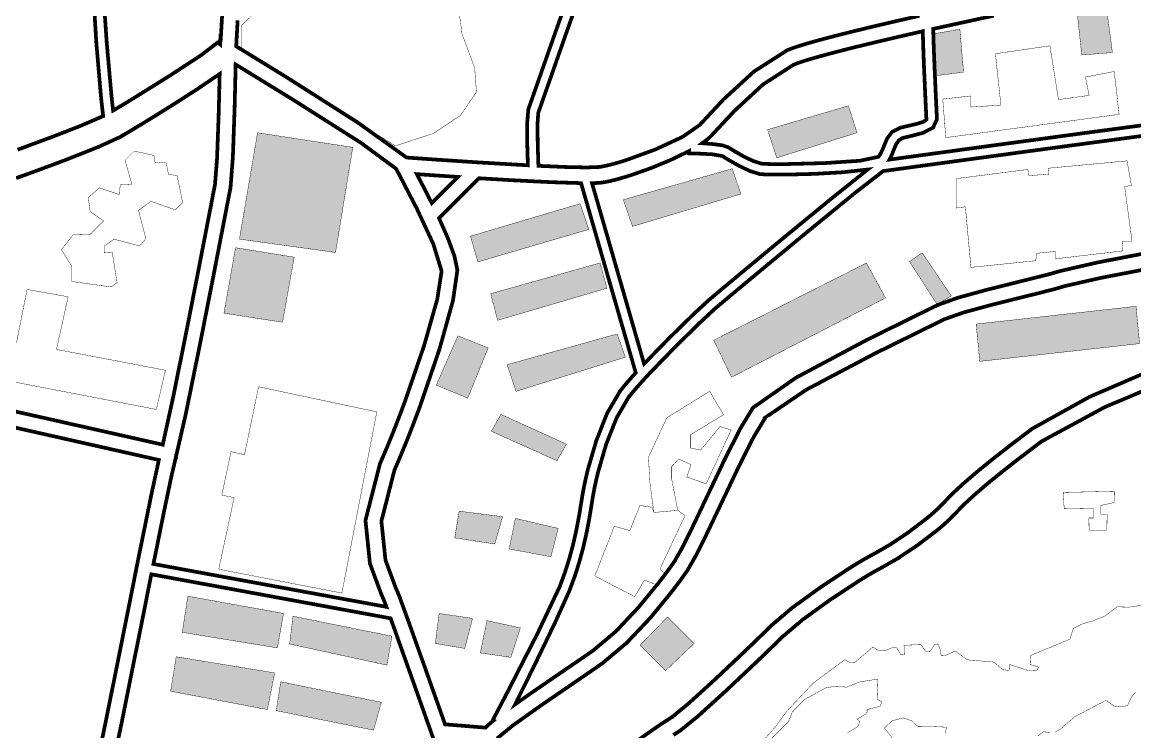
# Model space of a CAD drawing. Extents: x -14.6 to 30.8, y -26 to 29.
# Drawn here: x 6.76 to 15.05, y -8.66 to -3.36 of the extents above; entities that cross this region are included whole.
import ezdxf

# ---------------------------------------------------------------- set-up
doc = ezdxf.new("R2010")
doc.units = 0
doc.header["$LTSCALE"] = 0.000394
for name, color, linetype in [('CW_1002', 7, 'CONTINUOUS'), ('CW_2001', 7, 'CONTINUOUS'), ('CW_2002', 7, 'CONTINUOUS'), ('CW_2003', 7, 'CONTINUOUS'), ('CW_2004', 7, 'CONTINUOUS'), ('CW_2005', 7, 'CONTINUOUS'), ('CW_2006', 7, 'CONTINUOUS'), ('CW_2007', 7, 'CONTINUOUS')]:
    doc.layers.add(name, color=color, linetype=linetype)

msp = doc.modelspace()

# ---------------------------------------------------------------- linework, layer by layer
at = {"layer": 'CW_1002', "color": 1, "linetype": 'CONTINUOUS', "const_width": 0.007874}
for points in [[(8.364388, -3.347003), (8.35794, -3.462806), (8.353594, -3.541469), (8.723617, -3.768723), (9.256842, -4.108081), (9.624287, -4.371244), (9.82117, -4.385151), (10.152301, -4.407083), (10.528417, -4.429134), (10.523979, -4.276154), (10.523365, -4.110493), (10.532346, -4.010043), (10.53237, -4.00998), (10.544197, -3.976748), (10.569307, -3.905217), (10.604819, -3.803787), (10.7352, -3.432095), (10.86469, -3.067642)], [(6.723027, -4.312609), (6.766795, -4.296835), (6.986161, -4.215503), (7.202217, -4.131105), (7.361827, -4.062098), (7.356314, -4.017113), (7.350451, -3.964708), (7.344327, -3.905913), (7.310457, -3.512408), (7.287259, -3.130927)], [(7.362846, -3.149463), (7.388292, -3.516037), (7.422453, -3.89822), (7.427047, -3.942622), (7.431529, -3.983685), (7.435858, -4.020969), (7.447399, -4.014151), (7.45922, -4.007126), (7.471268, -3.999925), (7.506177, -3.978884), (7.547804, -3.953594), (7.595772, -3.924264), (7.852896, -3.764046), (8.090418, -3.608876), (8.215539, -3.51289), (8.234752, -3.527992), (8.235728, -3.470232), (8.239417, -3.472461), (8.254143, -3.213695)], [(10.935663, -3.101458), (10.808075, -3.461375), (10.678945, -3.829622), (10.643657, -3.930399), (10.618432, -4.002201), (10.605882, -4.037358), (10.605858, -4.037421), (10.600007, -4.128612), (10.602185, -4.287039), (10.607063, -4.433154), (10.808109, -4.441773), (10.966172, -4.44517), (11.06152, -4.441591), (11.061697, -4.441567), (11.085683, -4.437625), (11.114092, -4.431669), (11.146488, -4.423835), (11.183199, -4.414031), (11.221288, -4.402989), (11.260343, -4.390839), (11.479729, -4.310817), (11.681991, -4.21703), (11.811299, -4.12715), (11.824476, -4.112567), (11.824346, -4.112453), (11.989291, -3.935885), (12.214083, -3.729617), (12.461697, -3.571213), (12.461669, -3.57115), (12.461791, -3.571094), (12.46248, -3.570862), (12.508045, -3.553208), (12.569212, -3.533104), (12.644386, -3.510854), (12.729767, -3.487342), (12.827454, -3.46177), (12.935724, -3.434488), (13.097038, -3.395277), (13.269441, -3.354752)], [(14.002128, -3.313101), (13.550906, -3.411492), (13.552897, -3.490139), (13.55663, -3.594448), (13.561433, -3.712268), (13.568753, -3.876662), (13.575172, -4.011866), (13.578744, -4.08439), (13.549799, -4.149068), (13.472843, -4.187932), (13.374929, -4.213193), (13.356491, -4.21739), (13.339146, -4.221435), (13.323744, -4.225228), (13.323012, -4.225417), (13.293214, -4.24379), (13.272511, -4.275996), (13.256224, -4.315461), (13.24679, -4.339646), (13.236351, -4.363539), (13.22398, -4.386677), (13.578422, -4.338155), (14.119836, -4.264291), (14.707458, -4.184606), (15.200523, -4.118624)], [(6.360113, -6.187762), (6.932019, -6.316302), (7.462842, -6.435943), (7.805929, -6.51339), (7.882017, -6.165416), (7.982549, -5.667561), (8.084134, -5.14894), (8.163382, -4.738665), (8.179481, -4.655072), (8.190595, -4.597428), (8.195555, -4.571874), (8.195579, -4.571756), (8.210688, -4.379954), (8.222536, -4.060086), (8.230488, -3.747535), (8.065728, -3.859309), (7.878493, -3.979669), (7.698039, -4.091894), (7.654863, -4.118263), (7.61251, -4.143941), (7.572, -4.168327), (7.534883, -4.190527), (7.507347, -4.206859), (7.489957, -4.216996), (7.489957, -4.216992), (7.489913, -4.217024), (7.329944, -4.290575), (7.086505, -4.387244), (6.833693, -4.481386), (6.790996, -4.496765), (6.750282, -4.511256)], [(15.177325, -4.200882), (14.627779, -4.274595), (13.993797, -4.360699), (13.451545, -4.434761), (13.177189, -4.47235), (12.96641, -4.636267), (12.585401, -4.947741), (12.191276, -5.27435), (12.134347, -5.321822), (12.074442, -5.371899), (12.01372, -5.422764), (11.970997, -5.458642), (11.940107, -5.484702), (11.922307, -5.499882), (11.922248, -5.499933), (11.809805, -5.604633), (11.633756, -5.777364), (11.445016, -5.971602), (11.411892, -6.007151), (11.38008, -6.041974), (11.349909, -6.07578), (11.322919, -6.10689), (11.299144, -6.135337), (11.27898, -6.160744), (11.278673, -6.161205), (11.27863, -6.16126), (11.278602, -6.16124), (11.189054, -6.315076), (11.112371, -6.509943), (11.052012, -6.717795), (11.042211, -6.758354), (11.033369, -6.797379), (11.025508, -6.834685), (11.018579, -6.870434), (11.012356, -6.90567), (11.00687, -6.940161), (11.006846, -6.940319), (10.98771, -7.058065), (10.965851, -7.171863), (10.940598, -7.282575), (10.911253, -7.391072), (10.87718, -7.497948), (10.837709, -7.604043), (10.733204, -7.836134), (10.579155, -8.155833), (10.434028, -8.450126), (10.549937, -8.368493), (10.673616, -8.283123), (10.797476, -8.198413), (10.881371, -8.141092), (10.956441, -8.089595), (11.017516, -8.04726), (11.017594, -8.047205), (11.186782, -7.904108), (11.352849, -7.727501), (11.498961, -7.549622), (11.524741, -7.516205), (11.547942, -7.485586), (11.568563, -7.457839), (11.58852, -7.430468), (11.606133, -7.405864), (11.621343, -7.384173), (11.621205, -7.384083), (11.621228, -7.384047), (11.621917, -7.383354), (11.681819, -7.277747), (11.765304, -7.108652), (11.862949, -6.902787), (11.992211, -6.631168), (12.112427, -6.39307), (12.207138, -6.23772), (12.207106, -6.237693), (12.207134, -6.237657), (12.207366, -6.237425), (12.527523, -6.013679), (13.05141, -5.734023), (13.493622, -5.515587), (13.53632, -5.494835), (13.567756, -5.479529), (13.584614, -5.471256), (13.584661, -5.471232), (13.734331, -5.417195), (13.955634, -5.35642), (14.196122, -5.29637), (14.322918, -5.265029), (14.427086, -5.238293), (14.497252, -5.218008), (14.497323, -5.217984), (14.777961, -5.15354), (15.204497, -5.071338)], [(15.220153, -5.188361), (14.803208, -5.268423), (14.534236, -5.329638), (14.534165, -5.329661), (14.458855, -5.351639), (14.352223, -5.379138), (14.224264, -5.410787), (13.989675, -5.469268), (13.776153, -5.527295), (13.63726, -5.576421), (13.637213, -5.576445), (13.609763, -5.590045), (13.579554, -5.604821), (13.544835, -5.621705), (13.112932, -5.834644), (12.604131, -6.10355), (12.300307, -6.310075), (12.300331, -6.310091), (12.300303, -6.310126), (12.300071, -6.310358), (12.211848, -6.456573), (12.095822, -6.687497), (11.969524, -6.953079), (11.870099, -7.162584), (11.783897, -7.336509), (11.719346, -7.449461), (11.719496, -7.449559), (11.719472, -7.449594), (11.718783, -7.450287), (11.701968, -7.47432), (11.68351, -7.500171), (11.663602, -7.527508), (11.640497, -7.558659), (11.616596, -7.590314), (11.592157, -7.622055), (11.440007, -7.806941), (11.26536, -7.991775), (11.084957, -8.14363), (11.084878, -8.143685), (11.014127, -8.192833), (10.940545, -8.243389), (10.863917, -8.29576), (10.622609, -8.461399), (10.41364, -8.610116), (10.298358, -8.705177)], [(11.313939, -8.743399), (11.47226, -8.631776), (11.503948, -8.610357), (11.529198, -8.593449), (11.548421, -8.580744), (11.568966, -8.567376), (11.587463, -8.555511), (11.603465, -8.545413), (11.603504, -8.545394), (11.603504, -8.54539), (11.72792, -8.443322), (11.930348, -8.258617), (12.149008, -8.051996), (12.188595, -8.014012), (12.225841, -7.978091), (12.260291, -7.944681), (12.28807, -7.917533), (12.315763, -7.890223), (12.342878, -7.86324), (12.342941, -7.863177), (12.500709, -7.729213), (12.711355, -7.576615), (12.923803, -7.436417), (12.960412, -7.413595), (12.995395, -7.392267), (13.028374, -7.372665), (13.058269, -7.355448), (13.085069, -7.340654), (13.108394, -7.328516), (13.108441, -7.328492), (13.226296, -7.261004), (13.365463, -7.16767), (13.502925, -7.062894), (13.526656, -7.043094), (13.549798, -7.023066), (13.572209, -7.002894), (13.592101, -6.98417), (13.610373, -6.966025), (13.62685, -6.948571), (13.62689, -6.948528), (13.695153, -6.878239), (13.779048, -6.800451), (13.879925, -6.713811), (13.997127, -6.618596), (14.133369, -6.512269), (14.289996, -6.393492), (14.71741, -6.156119), (15.262493, -5.920835)], [(15.420986, -5.984305), (14.834107, -6.231202), (14.360587, -6.48761), (14.205248, -6.605398), (14.070527, -6.710508), (13.95513, -6.804236), (13.859125, -6.8867), (13.779205, -6.96082), (13.714087, -7.027882), (13.714047, -7.027925), (13.695217, -7.047882), (13.674482, -7.068491), (13.652028, -7.089634), (13.629094, -7.110228), (13.604237, -7.131659), (13.577665, -7.153783), (13.43323, -7.263751), (13.28623, -7.362123), (13.161039, -7.433681), (13.160992, -7.433705), (13.140375, -7.444462), (13.115886, -7.458026), (13.087894, -7.474169), (13.057115, -7.492486), (13.023212, -7.513195), (12.986551, -7.536071), (12.780811, -7.671721), (12.577571, -7.818647), (12.426445, -7.946681), (12.426382, -7.946744), (12.40578, -7.967165), (12.377647, -7.994764), (12.342417, -8.029114), (12.307582, -8.062899), (12.270176, -8.098977), (12.230669, -8.136886), (12.006774, -8.348211), (11.797617, -8.538311), (11.665787, -8.645508), (11.665748, -8.645528), (11.665748, -8.645531), (11.651756, -8.654378), (11.634095, -8.66574)], [(7.26001, -9.162973), (7.388164, -8.543854), (7.539815, -7.785772), (7.636543, -7.30121), (7.71875, -6.896659), (7.776811, -6.627528), (7.431896, -6.549668), (6.902887, -6.430435), (6.334685, -6.302723)], [(9.865109, -8.823936), (9.674873, -8.285654), (9.504961, -7.80889), (7.721, -7.480421), (7.699626, -7.587503), (7.677796, -7.697026), (7.655618, -7.808378), (7.502248, -8.573998), (7.370474, -9.203627)]]:
    msp.add_lwpolyline(points, dxfattribs=at)
for points in [[(11.827563, -4.264728), (11.905412, -4.270343), (11.976926, -4.279945), (12.022579, -4.294567), (12.02265, -4.294614), (12.029518, -4.299158), (12.036414, -4.303647), (12.042925, -4.307795), (12.052334, -4.313659), (12.062606, -4.319953), (12.073594, -4.326567), (12.13889, -4.363536), (12.208856, -4.39741), (12.268504, -4.416398), (12.268657, -4.416421), (12.282704, -4.417784), (12.304473, -4.418859), (12.333165, -4.419626), (12.370267, -4.420094), (12.412923, -4.420189), (12.46028, -4.419898), (12.740306, -4.412734), (13.005489, -4.395202), (13.142004, -4.365736), (13.15807, -4.343571), (13.171166, -4.316631), (13.182713, -4.287469), (13.207455, -4.22935), (13.243776, -4.180568), (13.303634, -4.149449), (13.304366, -4.14926), (13.322566, -4.144738), (13.340214, -4.140589), (13.357701, -4.136602), (13.425317, -4.12067), (13.478926, -4.104317), (13.500311, -4.088083), (13.496789, -4.016516), (13.490401, -3.881785), (13.483, -3.715346), (13.4787, -3.608533), (13.475332, -3.510365), (13.473402, -3.428929), (13.295515, -3.469637), (13.124241, -3.509914), (12.963866, -3.548906), (12.859159, -3.575313), (12.76293, -3.60056), (12.676685, -3.62435), (12.606177, -3.645123), (12.550151, -3.663295), (12.510205, -3.678531), (12.510232, -3.678591), (12.51011, -3.678646), (12.509421, -3.678878), (12.2815, -3.826351), (12.069545, -4.022413), (11.912008, -4.19135), (11.911776, -4.19135), (11.898496, -4.206047), (11.879199, -4.225072), (11.855411, -4.244675)], [(7.73639, -7.403445), (9.473858, -7.723354), (9.468669, -7.709324), (9.464217, -7.697424), (9.460563, -7.687811), (9.460331, -7.68735), (9.460307, -7.687287), (9.46035, -7.687272), (9.453492, -7.670379), (9.444828, -7.650163), (9.434902, -7.627465), (9.350835, -7.400561), (9.317456, -7.077711), (9.425768, -6.654902), (9.426217, -6.653886), (9.458139, -6.580297), (9.48983, -6.504706), (9.52113, -6.427602), (9.552178, -6.348723), (9.583236, -6.267494), (9.614118, -6.184469), (9.754566, -5.774479), (9.852709, -5.429186), (9.88524, -5.218205), (9.885217, -5.21785), (9.822886, -5.014949), (9.699912, -4.751054), (9.583783, -4.526961), (9.569316, -4.499563), (9.556886, -4.475776), (9.546209, -4.454819), (9.284149, -4.261797), (8.778454, -3.940479), (8.349642, -3.677075), (8.341856, -3.999566), (8.328863, -4.366692), (8.311382, -4.594827), (8.311358, -4.594945), (8.303622, -4.634266), (8.292952, -4.689363), (8.279185, -4.760815), (8.192799, -5.207827), (8.082514, -5.769375), (7.977129, -6.28633), (7.905441, -6.599567), (7.905413, -6.599559), (7.905413, -6.599665), (7.86933, -6.754266), (7.810883, -7.034246)], [(13.062531, -4.46072), (12.87632, -4.481033), (12.662543, -4.493252), (12.460894, -4.498331), (12.412793, -4.498628), (12.369518, -4.498531), (12.331937, -4.498059), (12.298904, -4.497163), (12.273609, -4.495884), (12.256972, -4.49424), (12.256819, -4.494217), (12.185564, -4.472451), (12.105875, -4.434742), (12.033303, -4.393929), (12.021429, -4.386787), (12.010662, -4.380197), (12.001091, -4.374236), (11.990896, -4.367805), (11.983582, -4.363134), (11.978972, -4.360126), (11.978902, -4.360079), (11.902703, -4.347007), (11.788653, -4.341122), (11.729583, -4.339752), (11.729713, -4.32313), (11.592335, -4.389863), (11.442959, -4.451357), (11.296327, -4.502949), (11.252901, -4.516512), (11.212492, -4.528327), (11.175551, -4.538252), (11.139988, -4.546761), (11.106971, -4.553486), (11.076925, -4.558291), (11.076748, -4.558315), (11.058327, -4.560127), (11.034847, -4.561382), (11.006669, -4.562118), (11.395071, -5.910055), (11.583605, -5.716471), (11.758774, -5.544848), (11.870886, -5.440571), (11.870945, -5.44052), (11.891148, -5.423243), (11.922344, -5.396875), (11.96328, -5.36248), (12.005291, -5.327332), (12.064697, -5.277759), (12.141142, -5.214067), (12.467986, -4.943106), (12.805247, -4.666553)], [(10.162602, -4.525728), (9.866165, -4.824067), (9.931396, -4.971295), (9.980351, -5.104816), (10.002862, -5.210008), (10.002886, -5.210362), (9.970059, -5.438064), (9.869389, -5.800376), (9.72485, -6.225067), (9.69429, -6.307156), (9.662777, -6.389443), (9.630476, -6.471429), (9.598001, -6.551498), (9.565837, -6.628347), (9.534177, -6.701406), (9.533728, -6.702421), (9.436343, -7.083584), (9.46677, -7.375179), (9.542862, -7.580402), (9.552544, -7.602574), (9.561663, -7.624066), (9.570343, -7.645764), (9.570575, -7.646224), (9.570598, -7.646287), (9.570547, -7.646307), (9.645001, -7.85084), (9.77097, -8.204498), (9.910886, -8.599854), (10.212843, -8.624138), (10.22792, -8.609132), (10.247739, -8.59148), (10.271906, -8.571413), (10.266618, -8.568886), (10.377976, -8.356076), (10.599217, -7.923827), (10.764811, -7.574823), (10.802946, -7.472296), (10.835899, -7.368894), (10.864315, -7.263811), (10.888887, -7.155984), (10.910243, -7.044621), (10.929028, -6.928941), (10.929051, -6.928783), (10.934498, -6.894793), (10.941027, -6.858232), (10.94861, -6.819307), (10.956976, -6.779469), (10.966027, -6.739297), (10.975728, -6.699031), (11.039112, -6.48172), (11.120514, -6.276722), (11.216496, -6.113122), (11.216803, -6.112661), (11.216846, -6.112606), (11.216874, -6.112626), (11.238593, -6.085222), (11.263372, -6.055506), (11.290854, -6.023795), (11.304204, -6.008742), (11.318211, -5.99315), (11.332823, -5.977063), (10.925079, -4.562), (10.704978, -4.555163), (10.43947, -4.542053)], [(9.811807, -4.711689), (10.006496, -4.515748), (9.8886, -4.507917), (9.785127, -4.500851), (9.700142, -4.494909), (9.733701, -4.558759), (9.77155, -4.631918)]]:
    msp.add_lwpolyline(points, close=True, dxfattribs=at)
at = {"layer": 'CW_2001', "color": 1, "linetype": 'CONTINUOUS', "const_width": 0.003}
for points in [[(10.01635, -7.009457), (9.983185, -7.208449), (10.281673, -7.254051), (10.339713, -7.050913)], [(10.435063, -7.06335), (10.389461, -7.291362), (10.700386, -7.349402), (10.75428, -7.137972)], [(7.993264, -7.643744), (7.951807, -7.913213), (8.660717, -8.029291), (8.706319, -7.77226)], [(8.776795, -7.792988), (8.751921, -8.000272), (9.477413, -8.157807), (9.514724, -7.942232)], [(9.867106, -7.77226), (10.115846, -7.809571), (10.057807, -8.033437), (9.838087, -7.996126)], [(10.223634, -7.826154), (10.472374, -7.880047), (10.401898, -8.099768), (10.173886, -8.066602)], [(7.906205, -8.095622), (7.864748, -8.352654), (8.586094, -8.489461), (8.639988, -8.215846)], [(8.685591, -8.282177), (8.652425, -8.497752), (9.377917, -8.64285), (9.435957, -8.435567)]]:
    msp.add_lwpolyline(points, close=True, dxfattribs=at)
at = {"layer": 'CW_2001', "color": 1, "linetype": 'CONTINUOUS'}
for points in [[(10.01635, -7.009457), (9.983185, -7.208449), (10.339713, -7.050913), (10.281673, -7.254051)], [(10.435063, -7.06335), (10.389461, -7.291362), (10.75428, -7.137972), (10.700386, -7.349402)], [(7.993264, -7.643744), (7.951807, -7.913213), (8.706319, -7.77226), (8.660717, -8.029291)], [(8.776795, -7.792988), (8.751921, -8.000272), (9.514724, -7.942232), (9.477413, -8.157807)], [(9.867106, -7.77226), (10.115846, -7.809571), (9.838087, -7.996126), (10.057807, -8.033437)], [(10.223634, -7.826154), (10.472374, -7.880047), (10.173886, -8.066602), (10.401898, -8.099768)], [(7.906205, -8.095622), (7.864748, -8.352654), (8.639988, -8.215846), (8.586094, -8.489461)], [(8.685591, -8.282177), (8.652425, -8.497752), (9.435957, -8.435567), (9.377917, -8.64285)]]:
    msp.add_solid(points, dxfattribs=at)
at = {"layer": 'CW_2002', "color": 1, "linetype": 'CONTINUOUS', "const_width": 0.003}
msp.add_lwpolyline([(9.785937, -2.916087), (9.98222, -3.197598), (10.023543, -3.337063), (10.036457, -3.445535), (10.132016, -3.703803), (10.144929, -3.882008), (10.025679, -4.057219), (9.824163, -4.191301), (9.540378, -4.284252), (8.396063, -3.563811), (8.396063, -3.38385), (8.506759, -3.27622), (8.633921, -3.194475), (8.776551, -3.137047), (8.942803, -3.074239), (9.109053, -3.042242), (9.275299, -3.034213), (9.491252, -3.075346)], close=True, dxfattribs=at)
for points in [[(12.228197, -8.781134), (12.370622, -8.623449), (12.457094, -8.503913), (12.658346, -8.290256), (12.892146, -8.117118), (12.925004, -8.137339), (12.964181, -8.139866), (13.10098, -8.022543), (13.136311, -8.045256), (13.189307, -8.050303), (13.252398, -8.025067), (13.280157, -8.030114), (13.310441, -8.080587), (13.335677, -8.078063), (13.333154, -8.009925), (13.459335, -8.004878), (13.492142, -8.052827), (13.527472, -8.05535), (13.562803, -8.002354), (13.588039, -7.999831), (13.603181, -8.045256), (13.610752, -8.088157), (13.641035, -8.085634), (13.71422, -8.052827), (13.805071, -8.118441), (14.004331, -8.135543), (14.067224, -8.19089), (14.117539, -8.198437), (14.120055, -8.153154), (14.260937, -8.198437), (14.326346, -8.195921), (14.336409, -8.170764), (14.273516, -8.153154), (14.278547, -8.085228), (14.527606, -7.982083), (14.570374, -7.964472), (14.595531, -7.883969), (14.660941, -7.851264), (14.738929, -7.828622), (14.832012, -7.790886), (14.922579, -7.722961), (15.008114, -7.725476), (15.133902, -7.707866)], [(12.913683, -8.66238), (12.928945, -8.651992), (12.946444, -8.641604), (12.973293, -8.625703), (12.987197, -8.617472), (13.003378, -8.581874), (12.985039, -8.560299), (13.023874, -8.537646), (13.033303, -8.532052), (13.050403, -8.520226), (13.058394, -8.509598), (13.057155, -8.501208), (13.057115, -8.493537), (13.057315, -8.490181), (13.154402, -8.46537), (13.168425, -8.43085), (13.132827, -8.413591), (13.138236, -8.261894), (13.000913, -8.28335), (12.906504, -8.321972), (12.81424, -8.317681), (12.752016, -8.326264), (12.595382, -8.412091), (12.500331, -8.506323), (12.472488, -8.579142), (12.167732, -8.884921)], [(15.059669, -8.359031), (15.028583, -8.39678), (14.999717, -8.461173), (14.910898, -8.470055), (14.87315, -8.44563), (14.842063, -8.418984), (14.790992, -8.44563), (14.605382, -8.543272), (14.503512, -8.631854), (14.461031, -8.657433)], [(13.639732, -8.66848), (13.650579, -8.620756), (13.552961, -8.616417), (13.43365, -8.614248), (13.390264, -8.573031), (13.325185, -8.551339), (13.244921, -8.573031), (13.18635, -8.627264), (13.247091, -8.703189)], [(14.418992, -8.659646), (14.372528, -8.65522), (14.330488, -8.686197)]]:
    msp.add_lwpolyline(points, dxfattribs=at)
at = {"layer": 'CW_2003', "color": 1, "linetype": 'CONTINUOUS', "const_width": 0.003}
for points in [[(14.626535, -3.309213), (14.658504, -3.606063), (14.88685, -3.587795), (14.845748, -3.277244)], [(13.539606, -3.450787), (13.749685, -3.414252), (13.777087, -3.733937), (13.567008, -3.761339)], [(13.621811, -3.934882), (13.83189, -3.912047), (13.83189, -3.994252), (14.055669, -3.980551), (14.014567, -3.596929), (14.421024, -3.537559), (14.484961, -3.939449), (14.713307, -3.90748), (14.685906, -3.770472), (14.900551, -3.72937), (14.937087, -4.049055), (13.644646, -4.222598)], [(12.315669, -4.163228), (12.918504, -3.985118), (12.982441, -4.186063), (12.384173, -4.373307)], [(7.593465, -4.323071), (7.739606, -4.355039), (7.74874, -4.409843), (7.830945, -4.409843), (7.849213, -4.496614), (7.91315, -4.505748), (7.954252, -4.706693), (7.899449, -4.761496), (7.716772, -4.697559), (7.625433, -4.766063), (7.680236, -4.976142), (7.634567, -5.030945), (7.442756, -4.980709), (7.369685, -5.030945), (7.369685, -5.081181), (7.429055, -5.076614), (7.465591, -5.304961), (7.419921, -5.336929), (7.127638, -5.295827), (7.127638, -5.181654), (7.05, -5.058346), (7.136772, -4.94874), (7.264646, -4.944173), (7.365118, -4.843701), (7.264646, -4.775197), (7.250945, -4.670157), (7.33315, -4.597087), (7.483858, -4.647323), (7.488425, -4.574252), (7.575197, -4.569685), (7.524961, -4.391575)], [(13.722283, -4.528583), (14.256614, -4.460079), (14.261181, -4.505748), (14.41189, -4.496614), (14.407323, -4.450945), (14.996457, -4.396142), (15.028425, -4.578819), (14.978189, -4.587953), (15.032992, -4.994409), (14.959921, -4.994409), (14.964488, -5.06748), (14.462126, -5.12685), (14.462126, -5.072047), (14.320551, -5.085748), (14.315984, -5.140551), (13.83189, -5.190787), (13.790787, -4.738661), (13.722283, -4.747795)], [(10.100709, -4.957874), (10.918189, -4.715827), (10.982126, -4.907638), (10.155512, -5.149685)], [(5.963071, -5.615512), (6.716614, -5.747953), (6.794252, -5.355197), (7.100236, -5.41), (7.013465, -5.802756), (7.826378, -5.958031), (7.757874, -6.250315), (5.912835, -5.894094)], [(13.871165, -5.613685), (15.063134, -5.481244), (15.089622, -5.75937), (13.897654, -5.891811)], [(8.520551, -6.081339), (9.401969, -6.268583), (9.141654, -7.620394), (8.223701, -7.442283), (8.337874, -6.907953), (8.246535, -6.889685), (8.315039, -6.565433), (8.415512, -6.588268)]]:
    msp.add_lwpolyline(points, close=True, dxfattribs=at)
at = {"layer": 'CW_2003', "color": 1, "linetype": 'CONTINUOUS'}
for points in [[(14.626535, -3.309213), (14.658504, -3.606063), (14.845748, -3.277244), (14.88685, -3.587795)], [(13.539606, -3.450787), (13.749685, -3.414252), (13.567008, -3.761339), (13.777087, -3.733937)], [(12.315669, -4.163228), (12.918504, -3.985118), (12.384173, -4.373307), (12.982441, -4.186063)], [(10.100709, -4.957874), (10.918189, -4.715827), (10.155512, -5.149685), (10.982126, -4.907638)], [(13.871165, -5.613685), (15.063134, -5.481244), (13.897654, -5.891811), (15.089622, -5.75937)]]:
    msp.add_solid(points, dxfattribs=at)
at = {"layer": 'CW_2004', "color": 1, "linetype": 'CONTINUOUS', "const_width": 0.003}
for points in [[(8.512772, -4.18622), (9.222756, -4.295449), (9.094252, -5.079323), (8.377843, -4.979732)], [(8.348929, -5.043984), (8.785843, -5.114661), (8.699102, -5.599764), (8.262189, -5.532299)]]:
    msp.add_lwpolyline(points, close=True, dxfattribs=at)
at = {"layer": 'CW_2004', "color": 2, "linetype": 'CONTINUOUS'}
for points in [[(8.512772, -4.18622), (9.222756, -4.295449), (8.377843, -4.979732), (9.094252, -5.079323)], [(8.348929, -5.043984), (8.785843, -5.114661), (8.262189, -5.532299), (8.699102, -5.599764)]]:
    msp.add_solid(points, dxfattribs=at)
at = {"layer": 'CW_2005', "color": 1, "linetype": 'CONTINUOUS', "const_width": 0.003}
for points in [[(11.240047, -4.686366), (12.052618, -4.454567), (12.116299, -4.643063), (11.308823, -4.885051)], [(10.251717, -5.386858), (11.066835, -5.157606), (11.11778, -5.346102), (10.302661, -5.585543)], [(11.91463, -5.734669), (13.052457, -5.158102), (13.195323, -5.418323), (12.047291, -6.010197)], [(10.373984, -5.916685), (11.194197, -5.687433), (11.255331, -5.860646), (10.440213, -6.11537)], [(11.467535, -7.019012), (11.646012, -7.003492), (11.600602, -6.76978), (11.600602, -6.677016), (11.652138, -6.620327), (11.744902, -6.661555), (11.71398, -6.754319), (11.85828, -6.805854), (12.043807, -6.403878), (11.96135, -6.37811), (11.817051, -6.553331), (11.739748, -6.53787), (11.739748, -6.439953), (11.987118, -6.2905), (11.883449, -6.114937), (11.564173, -6.313197), (11.427709, -6.606724), (11.438008, -6.794685)], [(11.364071, -6.96728), (11.454602, -6.980213), (11.467535, -7.019012), (11.646012, -7.003492), (11.700331, -7.042291), (11.514094, -7.438043), (11.552894, -7.482016), (11.498575, -7.562201), (11.397697, -7.523402), (11.325272, -7.647559), (11.027811, -7.492362), (11.172661, -7.122476), (11.289059, -7.153516)]]:
    msp.add_lwpolyline(points, close=True, dxfattribs=at)
at = {"layer": 'CW_2005', "color": 6, "linetype": 'CONTINUOUS'}
for points in [[(11.240047, -4.686366), (12.052618, -4.454567), (11.308823, -4.885051), (12.116299, -4.643063)], [(10.251717, -5.386858), (11.066835, -5.157606), (10.302661, -5.585543), (11.11778, -5.346102)], [(11.91463, -5.734669), (13.052457, -5.158102), (12.047291, -6.010197), (13.195323, -5.418323)], [(10.373984, -5.916685), (11.194197, -5.687433), (10.440213, -6.11537), (11.255331, -5.860646)]]:
    msp.add_solid(points, dxfattribs=at)
at = {"layer": 'CW_2006', "color": 1, "linetype": 'CONTINUOUS', "const_width": 0.003}
for points in [[(13.374331, -5.147937), (13.46822, -5.081787), (13.685874, -5.404), (13.579181, -5.465882)], [(10.006693, -5.701307), (9.845472, -6.06889), (10.07978, -6.165622), (10.232402, -5.791591)], [(10.327181, -6.287417), (10.256764, -6.413315), (10.745417, -6.633102), (10.815835, -6.509339)], [(14.520756, -6.869591), (14.901858, -6.860929), (14.899693, -6.945378), (14.800087, -6.967031), (14.800087, -7.031992), (14.847724, -7.031992), (14.845559, -7.151087), (14.713472, -7.151087), (14.711307, -7.060142), (14.743787, -7.060142), (14.743787, -6.98652), (14.527252, -6.99085)], [(11.56974, -7.798354), (11.36478, -8.009787), (11.554638, -8.199646), (11.768228, -7.996843)]]:
    msp.add_lwpolyline(points, close=True, dxfattribs=at)
at = {"layer": 'CW_2006', "color": 4, "linetype": 'CONTINUOUS'}
for points in [[(13.374331, -5.147937), (13.46822, -5.081787), (13.579181, -5.465882), (13.685874, -5.404)], [(10.006693, -5.701307), (9.845472, -6.06889), (10.232402, -5.791591), (10.07978, -6.165622)], [(10.327181, -6.287417), (10.256764, -6.413315), (10.815835, -6.509339), (10.745417, -6.633102)], [(11.56974, -7.798354), (11.36478, -8.009787), (11.768228, -7.996843), (11.554638, -8.199646)]]:
    msp.add_solid(points, dxfattribs=at)
at = {"layer": 'CW_2007', "color": 2, "linetype": 'CONTINUOUS', "const_width": 0.02778}
for points in [[(8.364388, -3.347003), (8.35794, -3.462806), (8.353594, -3.541469), (8.723617, -3.768723), (9.256842, -4.108081), (9.624287, -4.371244), (9.82117, -4.385151), (10.152301, -4.407083), (10.528417, -4.429134), (10.523979, -4.276154), (10.523365, -4.110493), (10.532346, -4.010043), (10.53237, -4.00998), (10.544197, -3.976748), (10.569307, -3.905217), (10.604819, -3.803787), (10.7352, -3.432095), (10.86469, -3.067642)], [(6.723027, -4.312609), (6.766795, -4.296835), (6.986161, -4.215503), (7.202217, -4.131105), (7.361827, -4.062098), (7.356314, -4.017113), (7.350451, -3.964708), (7.344327, -3.905913), (7.310457, -3.512408), (7.287259, -3.130927)], [(7.362846, -3.149463), (7.388292, -3.516037), (7.422453, -3.89822), (7.427047, -3.942622), (7.431529, -3.983685), (7.435858, -4.020969), (7.447399, -4.014151), (7.45922, -4.007126), (7.471268, -3.999925), (7.506177, -3.978884), (7.547804, -3.953594), (7.595772, -3.924264), (7.852896, -3.764046), (8.090418, -3.608876), (8.215539, -3.51289), (8.234752, -3.527992), (8.235728, -3.470232), (8.239417, -3.472461), (8.254143, -3.213695)], [(10.935663, -3.101458), (10.808075, -3.461375), (10.678945, -3.829622), (10.643657, -3.930399), (10.618432, -4.002201), (10.605882, -4.037358), (10.605858, -4.037421), (10.600007, -4.128612), (10.602185, -4.287039), (10.607063, -4.433154), (10.808109, -4.441773), (10.966172, -4.44517), (11.06152, -4.441591), (11.061697, -4.441567), (11.085683, -4.437625), (11.114092, -4.431669), (11.146488, -4.423835), (11.183199, -4.414031), (11.221288, -4.402989), (11.260343, -4.390839), (11.479729, -4.310817), (11.681991, -4.21703), (11.811299, -4.12715), (11.824476, -4.112567), (11.824346, -4.112453), (11.989291, -3.935885), (12.214083, -3.729617), (12.461697, -3.571213), (12.461669, -3.57115), (12.461791, -3.571094), (12.46248, -3.570862), (12.508045, -3.553208), (12.569212, -3.533104), (12.644386, -3.510854), (12.729767, -3.487342), (12.827454, -3.46177), (12.935724, -3.434488), (13.097038, -3.395277), (13.269441, -3.354752), (13.448587, -3.31378)], [(14.002128, -3.313101), (13.550906, -3.411492), (13.552897, -3.490139), (13.55663, -3.594448), (13.561433, -3.712268), (13.568753, -3.876662), (13.575172, -4.011866), (13.578744, -4.08439), (13.549799, -4.149068), (13.472843, -4.187932), (13.374929, -4.213193), (13.356491, -4.21739), (13.339146, -4.221435), (13.323744, -4.225228), (13.323012, -4.225417), (13.293214, -4.24379), (13.272511, -4.275996), (13.256224, -4.315461), (13.24679, -4.339646), (13.236351, -4.363539), (13.22398, -4.386677), (13.578422, -4.338155), (14.119836, -4.264291), (14.707458, -4.184606), (15.200523, -4.118624)], [(6.360113, -6.187762), (6.932019, -6.316302), (7.462842, -6.435943), (7.805929, -6.51339), (7.882017, -6.165416), (7.982549, -5.667561), (8.084134, -5.14894), (8.163382, -4.738665), (8.179481, -4.655072), (8.190595, -4.597428), (8.195555, -4.571874), (8.195579, -4.571756), (8.210688, -4.379954), (8.222536, -4.060086), (8.230488, -3.747535), (8.065728, -3.859309), (7.878493, -3.979669), (7.698039, -4.091894), (7.654863, -4.118263), (7.61251, -4.143941), (7.572, -4.168327), (7.534883, -4.190527), (7.507347, -4.206859), (7.489957, -4.216996), (7.489957, -4.216992), (7.489913, -4.217024), (7.329944, -4.290575), (7.086505, -4.387244), (6.833693, -4.481386), (6.790996, -4.496765), (6.750282, -4.511256), (6.712118, -4.524661)], [(15.177325, -4.200882), (14.627779, -4.274595), (13.993797, -4.360699), (13.451545, -4.434761), (13.177189, -4.47235), (12.96641, -4.636267), (12.585401, -4.947741), (12.191276, -5.27435), (12.134347, -5.321822), (12.074442, -5.371899), (12.01372, -5.422764), (11.970997, -5.458642), (11.940107, -5.484702), (11.922307, -5.499882), (11.922248, -5.499933), (11.809805, -5.604633), (11.633756, -5.777364), (11.445016, -5.971602), (11.411892, -6.007151), (11.38008, -6.041974), (11.349909, -6.07578), (11.322919, -6.10689), (11.299144, -6.135337), (11.27898, -6.160744), (11.278673, -6.161205), (11.27863, -6.16126), (11.278602, -6.16124), (11.189054, -6.315076), (11.112371, -6.509943), (11.052012, -6.717795), (11.042211, -6.758354), (11.033369, -6.797379), (11.025508, -6.834685), (11.018579, -6.870434), (11.012356, -6.90567), (11.00687, -6.940161), (11.006846, -6.940319), (10.98771, -7.058065), (10.965851, -7.171863), (10.940598, -7.282575), (10.911253, -7.391072), (10.87718, -7.497948), (10.837709, -7.604043), (10.733204, -7.836134), (10.579155, -8.155833), (10.434028, -8.450126), (10.549937, -8.368493), (10.673616, -8.283123), (10.797476, -8.198413), (10.881371, -8.141092), (10.956441, -8.089595), (11.017516, -8.04726), (11.017594, -8.047205), (11.186782, -7.904108), (11.352849, -7.727501), (11.498961, -7.549622), (11.524741, -7.516205), (11.547942, -7.485586), (11.568563, -7.457839), (11.58852, -7.430468), (11.606133, -7.405864), (11.621343, -7.384173), (11.621205, -7.384083), (11.621228, -7.384047), (11.621917, -7.383354), (11.681819, -7.277747), (11.765304, -7.108652), (11.862949, -6.902787), (11.992211, -6.631168), (12.112427, -6.39307), (12.207138, -6.23772), (12.207106, -6.237693), (12.207134, -6.237657), (12.207366, -6.237425), (12.527523, -6.013679), (13.05141, -5.734023), (13.493622, -5.515587), (13.53632, -5.494835), (13.567756, -5.479529), (13.584614, -5.471256), (13.584661, -5.471232), (13.734331, -5.417195), (13.955634, -5.35642), (14.196122, -5.29637), (14.322918, -5.265029), (14.427086, -5.238293), (14.497252, -5.218008), (14.497323, -5.217984), (14.777961, -5.15354), (15.204497, -5.071338)], [(15.220153, -5.188361), (14.803208, -5.268423), (14.534236, -5.329638), (14.534165, -5.329661), (14.458855, -5.351639), (14.352223, -5.379138), (14.224264, -5.410787), (13.989675, -5.469268), (13.776153, -5.527295), (13.63726, -5.576421), (13.637213, -5.576445), (13.609763, -5.590045), (13.579554, -5.604821), (13.544835, -5.621705), (13.112932, -5.834644), (12.604131, -6.10355), (12.300307, -6.310075), (12.300331, -6.310091), (12.300303, -6.310126), (12.300071, -6.310358), (12.211848, -6.456573), (12.095822, -6.687497), (11.969524, -6.953079), (11.870099, -7.162584), (11.783897, -7.336509), (11.719346, -7.449461), (11.719496, -7.449559), (11.719472, -7.449594), (11.718783, -7.450287), (11.701968, -7.47432), (11.68351, -7.500171), (11.663602, -7.527508), (11.640497, -7.558659), (11.616596, -7.590314), (11.592157, -7.622055), (11.440007, -7.806941), (11.26536, -7.991775), (11.084957, -8.14363), (11.084878, -8.143685), (11.014127, -8.192833), (10.940545, -8.243389), (10.863917, -8.29576), (10.622609, -8.461399), (10.41364, -8.610116), (10.298358, -8.705177)], [(11.313939, -8.743399), (11.47226, -8.631776), (11.503948, -8.610357), (11.529198, -8.593449), (11.548421, -8.580744), (11.568966, -8.567376), (11.587463, -8.555511), (11.603465, -8.545413), (11.603504, -8.545394), (11.603504, -8.54539), (11.72792, -8.443322), (11.930348, -8.258617), (12.149008, -8.051996), (12.188595, -8.014012), (12.225841, -7.978091), (12.260291, -7.944681), (12.28807, -7.917533), (12.315763, -7.890223), (12.342878, -7.86324), (12.342941, -7.863177), (12.500709, -7.729213), (12.711355, -7.576615), (12.923803, -7.436417), (12.960412, -7.413595), (12.995395, -7.392267), (13.028374, -7.372665), (13.058269, -7.355448), (13.085069, -7.340654), (13.108394, -7.328516), (13.108441, -7.328492), (13.226296, -7.261004), (13.365463, -7.16767), (13.502925, -7.062894), (13.526656, -7.043094), (13.549798, -7.023066), (13.572209, -7.002894), (13.592101, -6.98417), (13.610373, -6.966025), (13.62685, -6.948571), (13.62689, -6.948528), (13.695153, -6.878239), (13.779048, -6.800451), (13.879925, -6.713811), (13.997127, -6.618596), (14.133369, -6.512269), (14.289996, -6.393492), (14.71741, -6.156119), (15.262493, -5.920835)], [(15.420986, -5.984305), (14.834107, -6.231202), (14.360587, -6.48761), (14.205248, -6.605398), (14.070527, -6.710508), (13.95513, -6.804236), (13.859125, -6.8867), (13.779205, -6.96082), (13.714087, -7.027882), (13.714047, -7.027925), (13.695217, -7.047882), (13.674482, -7.068491), (13.652028, -7.089634), (13.629094, -7.110228), (13.604237, -7.131659), (13.577665, -7.153783), (13.43323, -7.263751), (13.28623, -7.362123), (13.161039, -7.433681), (13.160992, -7.433705), (13.140375, -7.444462), (13.115886, -7.458026), (13.087894, -7.474169), (13.057115, -7.492486), (13.023212, -7.513195), (12.986551, -7.536071), (12.780811, -7.671721), (12.577571, -7.818647), (12.426445, -7.946681), (12.426382, -7.946744), (12.40578, -7.967165), (12.377647, -7.994764), (12.342417, -8.029114), (12.307582, -8.062899), (12.270176, -8.098977), (12.230669, -8.136886), (12.006774, -8.348211), (11.797617, -8.538311), (11.665787, -8.645508), (11.665748, -8.645528), (11.665748, -8.645531), (11.651756, -8.654378), (11.634095, -8.66574), (11.613012, -8.679476)], [(7.26001, -9.162973), (7.388164, -8.543854), (7.539815, -7.785772), (7.636543, -7.30121), (7.71875, -6.896659), (7.776811, -6.627528), (7.431896, -6.549668), (6.902887, -6.430435), (6.334685, -6.302723)], [(9.865109, -8.823936), (9.674873, -8.285654), (9.504961, -7.80889), (7.721, -7.480421), (7.699626, -7.587503), (7.677796, -7.697026), (7.655618, -7.808378), (7.502248, -8.573998), (7.370474, -9.203627)]]:
    msp.add_lwpolyline(points, dxfattribs=at)
for points in [[(11.827563, -4.264728), (11.905412, -4.270343), (11.976926, -4.279945), (12.022579, -4.294567), (12.02265, -4.294614), (12.029518, -4.299158), (12.036414, -4.303647), (12.042925, -4.307795), (12.052334, -4.313659), (12.062606, -4.319953), (12.073594, -4.326567), (12.13889, -4.363536), (12.208856, -4.39741), (12.268504, -4.416398), (12.268657, -4.416421), (12.282704, -4.417784), (12.304473, -4.418859), (12.333165, -4.419626), (12.370267, -4.420094), (12.412923, -4.420189), (12.46028, -4.419898), (12.740306, -4.412734), (13.005489, -4.395202), (13.142004, -4.365736), (13.15807, -4.343571), (13.171166, -4.316631), (13.182713, -4.287469), (13.207455, -4.22935), (13.243776, -4.180568), (13.303634, -4.149449), (13.304366, -4.14926), (13.322566, -4.144738), (13.340214, -4.140589), (13.357701, -4.136602), (13.425317, -4.12067), (13.478926, -4.104317), (13.500311, -4.088083), (13.496789, -4.016516), (13.490401, -3.881785), (13.483, -3.715346), (13.4787, -3.608533), (13.475332, -3.510365), (13.473402, -3.428929), (13.295515, -3.469637), (13.124241, -3.509914), (12.963866, -3.548906), (12.859159, -3.575313), (12.76293, -3.60056), (12.676685, -3.62435), (12.606177, -3.645123), (12.550151, -3.663295), (12.510205, -3.678531), (12.510232, -3.678591), (12.51011, -3.678646), (12.509421, -3.678878), (12.2815, -3.826351), (12.069545, -4.022413), (11.912008, -4.19135), (11.911776, -4.19135), (11.898496, -4.206047), (11.879199, -4.225072), (11.855411, -4.244675)], [(7.73639, -7.403445), (9.473858, -7.723354), (9.468669, -7.709324), (9.464217, -7.697424), (9.460563, -7.687811), (9.460331, -7.68735), (9.460307, -7.687287), (9.46035, -7.687272), (9.453492, -7.670379), (9.444828, -7.650163), (9.434902, -7.627465), (9.350835, -7.400561), (9.317456, -7.077711), (9.425768, -6.654902), (9.426217, -6.653886), (9.458139, -6.580297), (9.48983, -6.504706), (9.52113, -6.427602), (9.552178, -6.348723), (9.583236, -6.267494), (9.614118, -6.184469), (9.754566, -5.774479), (9.852709, -5.429186), (9.88524, -5.218205), (9.885217, -5.21785), (9.822886, -5.014949), (9.699912, -4.751054), (9.583783, -4.526961), (9.569316, -4.499563), (9.556886, -4.475776), (9.546209, -4.454819), (9.284149, -4.261797), (8.778454, -3.940479), (8.349642, -3.677075), (8.341856, -3.999566), (8.328863, -4.366692), (8.311382, -4.594827), (8.311358, -4.594945), (8.303622, -4.634266), (8.292952, -4.689363), (8.279185, -4.760815), (8.192799, -5.207827), (8.082514, -5.769375), (7.977129, -6.28633), (7.905441, -6.599567), (7.905413, -6.599559), (7.905413, -6.599665), (7.86933, -6.754266), (7.810883, -7.034246)], [(13.062531, -4.46072), (12.87632, -4.481033), (12.662543, -4.493252), (12.460894, -4.498331), (12.412793, -4.498628), (12.369518, -4.498531), (12.331937, -4.498059), (12.298904, -4.497163), (12.273609, -4.495884), (12.256972, -4.49424), (12.256819, -4.494217), (12.185564, -4.472451), (12.105875, -4.434742), (12.033303, -4.393929), (12.021429, -4.386787), (12.010662, -4.380197), (12.001091, -4.374236), (11.990896, -4.367805), (11.983582, -4.363134), (11.978972, -4.360126), (11.978902, -4.360079), (11.902703, -4.347007), (11.788653, -4.341122), (11.729583, -4.339752), (11.729713, -4.32313), (11.592335, -4.389863), (11.442959, -4.451357), (11.296327, -4.502949), (11.252901, -4.516512), (11.212492, -4.528327), (11.175551, -4.538252), (11.139988, -4.546761), (11.106971, -4.553486), (11.076925, -4.558291), (11.076748, -4.558315), (11.058327, -4.560127), (11.034847, -4.561382), (11.006669, -4.562118), (11.395071, -5.910055), (11.583605, -5.716471), (11.758774, -5.544848), (11.870886, -5.440571), (11.870945, -5.44052), (11.891148, -5.423243), (11.922344, -5.396875), (11.96328, -5.36248), (12.005291, -5.327332), (12.064697, -5.277759), (12.141142, -5.214067), (12.467986, -4.943106), (12.805247, -4.666553)], [(9.811807, -4.711689), (10.006496, -4.515748), (9.8886, -4.507917), (9.785127, -4.500851), (9.700142, -4.494909), (9.733701, -4.558759), (9.77155, -4.631918)], [(10.162602, -4.525728), (9.866165, -4.824067), (9.931396, -4.971295), (9.980351, -5.104816), (10.002862, -5.210008), (10.002886, -5.210362), (9.970059, -5.438064), (9.869389, -5.800376), (9.72485, -6.225067), (9.69429, -6.307156), (9.662777, -6.389443), (9.630476, -6.471429), (9.598001, -6.551498), (9.565837, -6.628347), (9.534177, -6.701406), (9.533728, -6.702421), (9.436343, -7.083584), (9.46677, -7.375179), (9.542862, -7.580402), (9.552544, -7.602574), (9.561663, -7.624066), (9.570343, -7.645764), (9.570575, -7.646224), (9.570598, -7.646287), (9.570547, -7.646307), (9.645001, -7.85084), (9.77097, -8.204498), (9.910886, -8.599854), (10.212843, -8.624138), (10.22792, -8.609132), (10.247739, -8.59148), (10.271906, -8.571413), (10.266618, -8.568886), (10.377976, -8.356076), (10.599217, -7.923827), (10.764811, -7.574823), (10.802946, -7.472296), (10.835899, -7.368894), (10.864315, -7.263811), (10.888887, -7.155984), (10.910243, -7.044621), (10.929028, -6.928941), (10.929051, -6.928783), (10.934498, -6.894793), (10.941027, -6.858232), (10.94861, -6.819307), (10.956976, -6.779469), (10.966027, -6.739297), (10.975728, -6.699031), (11.039112, -6.48172), (11.120514, -6.276722), (11.216496, -6.113122), (11.216803, -6.112661), (11.216846, -6.112606), (11.216874, -6.112626), (11.238593, -6.085222), (11.263372, -6.055506), (11.290854, -6.023795), (11.304204, -6.008742), (11.318211, -5.99315), (11.332823, -5.977063), (10.925079, -4.562), (10.704978, -4.555163), (10.43947, -4.542053)]]:
    msp.add_lwpolyline(points, close=True, dxfattribs=at)

doc.saveas('drawing.dxf')
